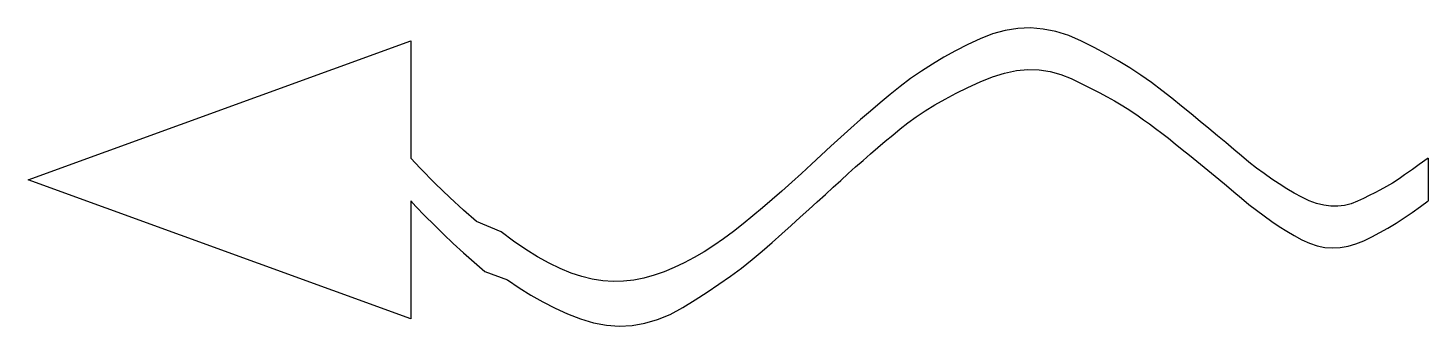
# Model space of a CAD drawing. Header units: millimetres. Extents: x 0 to 300, y -31 to 33.
import ezdxf

# ---------------------------------------------------------------- set-up
doc = ezdxf.new("R2010")
doc.units = ezdxf.units.MM

msp = doc.modelspace()

# ---------------------------------------------------------------- linework, layer by layer
at = {"color": 0, "linetype": 'ByBlock', "lineweight": -2}
for p, q in [((204.02, 30.27), (201.36, 29.01)), ((206.71, 31.33), (204.02, 30.27)), ((209.42, 32.06), (206.71, 31.33)), ((212.12, 32.48), (209.42, 32.06)), ((214.84, 32.58), (212.12, 32.48)), ((217.56, 32.35), (214.84, 32.58)), ((220.28, 31.81), (217.56, 32.35)), ((223.01, 30.95), (220.28, 31.81)), ((225.75, 29.76), (223.01, 30.95)), ((0, 0), (82.02, 29.83)), ((82.02, 29.83), (82.02, 4.68)), ((198.77, 27.69), (196.26, 26.3)), ((201.36, 29.01), (198.77, 27.69)), ((228.45, 28.39), (225.75, 29.76)), ((231.08, 26.97), (228.45, 28.39)), ((193.82, 24.84), (191.44, 23.31)), ((196.26, 26.3), (193.82, 24.84)), ((233.62, 25.51), (231.08, 26.97)), ((236.08, 24), (233.62, 25.51)), ((238.46, 22.45), (236.08, 24)), ((189.14, 21.72), (186.91, 20.05)), ((191.44, 23.31), (189.14, 21.72)), ((201.39, 19.81), (204.02, 21.04)), ((204.02, 21.04), (206.68, 22.12)), ((206.68, 22.12), (209.28, 22.91)), ((209.28, 22.91), (211.81, 23.42)), ((211.81, 23.42), (214.28, 23.65)), ((214.28, 23.65), (216.69, 23.59)), ((216.69, 23.59), (219.04, 23.25)), ((219.04, 23.25), (221.32, 22.63)), ((221.32, 22.63), (223.54, 21.72)), ((223.54, 21.72), (225.66, 20.69)), ((240.77, 20.85), (238.46, 22.45)), ((184.76, 18.32), (182.64, 16.54)), ((186.91, 20.05), (184.76, 18.32)), ((196.56, 17.32), (198.91, 18.57)), ((198.91, 18.57), (201.39, 19.81)), ((225.66, 20.69), (227.65, 19.69)), ((227.65, 19.69), (229.5, 18.73)), ((229.5, 18.73), (231.22, 17.82)), ((242.99, 19.2), (240.77, 20.85)), ((245.13, 17.51), (242.99, 19.2)), ((182.64, 16.54), (180.52, 14.74)), ((192.27, 14.79), (194.35, 16.06)), ((194.35, 16.06), (196.56, 17.32)), ((231.22, 17.82), (232.8, 16.94)), ((232.8, 16.94), (234.24, 16.09)), ((234.24, 16.09), (235.56, 15.29)), ((235.56, 15.29), (236.73, 14.52)), ((247.2, 15.81), (245.13, 17.51)), ((249.22, 14.16), (247.2, 15.81)), ((178.41, 12.91), (176.29, 11.05)), ((180.52, 14.74), (178.41, 12.91)), ((186.88, 10.91), (188.54, 12.22)), ((188.54, 12.22), (190.34, 13.51)), ((190.34, 13.51), (192.27, 14.79)), ((236.73, 14.52), (237.87, 13.74)), ((237.87, 13.74), (239.06, 12.9)), ((239.06, 12.9), (240.31, 12)), ((251.17, 12.55), (249.22, 14.16)), ((253.06, 10.98), (251.17, 12.55)), ((174.18, 9.16), (172.07, 7.25)), ((176.29, 11.05), (174.18, 9.16)), ((183.7, 8.27), (185.29, 9.6)), ((185.29, 9.6), (186.88, 10.91)), ((240.31, 12), (241.61, 11.03)), ((241.61, 11.03), (242.96, 10)), ((242.96, 10), (244.37, 8.91)), ((254.89, 9.46), (253.06, 10.98)), ((256.66, 7.98), (254.89, 9.46)), ((172.07, 7.25), (169.97, 5.31)), ((180.53, 5.55), (182.11, 6.92)), ((182.11, 6.92), (183.7, 8.27)), ((244.37, 8.91), (245.84, 7.76)), ((245.84, 7.76), (247.35, 6.54)), ((247.35, 6.54), (248.9, 5.28)), ((258.37, 6.54), (256.66, 7.98)), ((260.02, 5.15), (258.37, 6.54)), ((84.07, 2.53), (82.02, 4.68)), ((167.86, 3.34), (165.76, 1.38)), ((169.97, 5.31), (167.86, 3.34)), ((177.35, 2.76), (178.94, 4.16)), ((178.94, 4.16), (180.53, 5.55)), ((248.9, 5.28), (250.46, 4.01)), ((250.46, 4.01), (252.03, 2.73)), ((261.64, 3.81), (260.02, 5.15)), ((263.26, 2.54), (261.64, 3.81)), ((298.11, 3.27), (296.7, 2.25)), ((300, 4.67), (298.11, 3.27)), ((300, 4.67), (300, -4.48)), ((82.02, -29.82), (0, 0)), ((87.28, -0.77), (84.07, 2.53)), ((165.76, 1.38), (163.66, -0.53)), ((174.18, -0.11), (175.77, 1.33)), ((175.77, 1.33), (177.35, 2.76)), ((252.03, 2.73), (253.61, 1.43)), ((253.61, 1.43), (255.2, 0.11)), ((255.2, 0.11), (256.8, -1.22)), ((264.88, 1.33), (263.26, 2.54)), ((266.5, 0.18), (264.88, 1.33)), ((268.12, -0.89), (266.5, 0.18)), ((293.83, 0.25), (292.37, -0.69)), ((294.99, 1.04), (293.83, 0.25)), ((296.7, 2.25), (294.99, 1.04)), ((90.36, -3.77), (87.28, -0.77)), ((161.57, -2.4), (159.48, -4.22)), ((163.66, -0.53), (161.57, -2.4)), ((170.89, -3.12), (172.57, -1.59)), ((172.57, -1.59), (174.18, -0.11)), ((256.8, -1.22), (258.4, -2.57)), ((258.4, -2.57), (260.02, -3.93)), ((269.74, -1.91), (268.12, -0.89)), ((271.35, -2.85), (269.74, -1.91)), ((272.97, -3.74), (271.35, -2.85)), ((288.58, -2.79), (287.42, -3.37)), ((289.65, -2.24), (288.58, -2.79)), ((291.13, -1.43), (289.65, -2.24)), ((292.37, -0.69), (291.13, -1.43)), ((82.02, -4.48), (82.02, -29.82)), ((82.02, -4.48), (83.14, -5.71)), ((83.14, -5.71), (85.03, -7.69)), ((93.29, -6.47), (90.36, -3.77)), ((159.48, -4.22), (157.39, -6)), ((167.34, -6.34), (169.14, -4.7)), ((169.14, -4.7), (170.89, -3.12)), ((260.02, -3.93), (261.64, -5.27)), ((261.64, -5.27), (263.26, -6.54)), ((274.57, -4.49), (272.97, -3.74)), ((276.14, -5.06), (274.57, -4.49)), ((277.68, -5.44), (276.14, -5.06)), ((279.19, -5.64), (277.68, -5.44)), ((280.66, -5.66), (279.19, -5.64)), ((282.09, -5.49), (280.66, -5.66)), ((283.5, -5.14), (282.09, -5.49)), ((284.87, -4.59), (283.5, -5.14)), ((286.19, -3.97), (284.87, -4.59)), ((287.42, -3.37), (286.19, -3.97)), ((296.62, -6.97), (298.37, -5.71)), ((298.37, -5.71), (300, -4.48)), ((85.03, -7.69), (87, -9.68)), ((96.12, -8.9), (93.29, -6.47)), ((101.36, -11.13), (96.12, -8.9)), ((155.3, -7.74), (153.22, -9.43)), ((157.39, -6), (155.3, -7.74)), ((163.54, -9.78), (165.47, -8.03)), ((165.47, -8.03), (167.34, -6.34)), ((263.26, -6.54), (264.88, -7.75)), ((264.88, -7.75), (266.5, -8.9)), ((266.5, -8.9), (268.12, -9.98)), ((293.15, -9.28), (294.88, -8.16)), ((294.88, -8.16), (296.62, -6.97)), ((87, -9.68), (89.03, -11.67)), ((89.03, -11.67), (91.14, -13.67)), ((104.05, -13.14), (101.36, -11.13)), ((151.15, -11.08), (149.06, -12.65)), ((153.22, -9.43), (151.15, -11.08)), ((159.48, -13.43), (161.54, -11.58)), ((161.54, -11.58), (163.54, -9.78)), ((268.12, -9.98), (269.74, -11)), ((269.74, -11), (271.35, -11.95)), ((271.35, -11.95), (272.97, -12.84)), ((287.98, -12.22), (289.69, -11.31)), ((289.69, -11.31), (291.42, -10.33)), ((291.42, -10.33), (293.15, -9.28)), ((91.14, -13.67), (93.32, -15.67)), ((106.66, -14.93), (104.05, -13.14)), ((109.2, -16.52), (106.66, -14.93)), ((146.97, -14.1), (144.86, -15.45)), ((149.06, -12.65), (146.97, -14.1)), ((157.35, -15.29), (159.48, -13.43)), ((272.97, -12.84), (274.6, -13.6)), ((274.6, -13.6), (276.23, -14.14)), ((276.23, -14.14), (277.88, -14.48)), ((277.88, -14.48), (279.53, -14.61)), ((279.53, -14.61), (281.2, -14.53)), ((281.2, -14.53), (282.88, -14.25)), ((282.88, -14.25), (284.57, -13.75)), ((284.57, -13.75), (286.27, -13.06)), ((286.27, -13.06), (287.98, -12.22)), ((93.32, -15.67), (95.58, -17.68)), ((95.58, -17.68), (97.9, -19.63)), ((111.66, -17.89), (109.2, -16.52)), ((114.06, -19.05), (111.66, -17.89)), ((140.62, -17.8), (138.48, -18.8)), ((142.75, -16.68), (140.62, -17.8)), ((144.86, -15.45), (142.75, -16.68)), ((152.86, -18.92), (155.15, -17.12)), ((155.15, -17.12), (157.35, -15.29)), ((97.9, -19.63), (102.78, -21.45)), ((116.38, -19.99), (114.06, -19.05)), ((118.65, -20.74), (116.38, -19.99)), ((120.91, -21.29), (118.65, -20.74)), ((134.17, -20.48), (131.99, -21.1)), ((136.33, -19.7), (134.17, -20.48)), ((138.48, -18.8), (136.33, -19.7)), ((148.07, -22.41), (150.51, -20.68)), ((150.51, -20.68), (152.86, -18.92)), ((102.78, -21.45), (105.23, -23.15)), ((105.23, -23.15), (107.74, -24.73)), ((123.16, -21.64), (120.91, -21.29)), ((125.39, -21.8), (123.16, -21.64)), ((127.6, -21.76), (125.39, -21.8)), ((129.8, -21.53), (127.6, -21.76)), ((131.99, -21.1), (129.8, -21.53)), ((145.57, -24.1), (148.07, -22.41)), ((107.74, -24.73), (110.31, -26.18)), ((110.31, -26.18), (112.94, -27.51)), ((140.33, -27.4), (142.98, -25.77)), ((142.98, -25.77), (145.57, -24.1)), ((112.94, -27.51), (115.63, -28.71)), ((115.63, -28.71), (118.39, -29.79)), ((118.39, -29.79), (121.17, -30.64)), ((132.18, -30.76), (134.91, -29.97)), ((134.91, -29.97), (137.62, -28.85)), ((137.62, -28.85), (140.33, -27.4)), ((121.17, -30.64), (123.94, -31.16)), ((123.94, -31.16), (126.7, -31.36)), ((126.7, -31.36), (129.44, -31.22)), ((129.44, -31.22), (132.18, -30.76))]:
    msp.add_line(p, q, dxfattribs=at)

doc.saveas('drawing.dxf')
